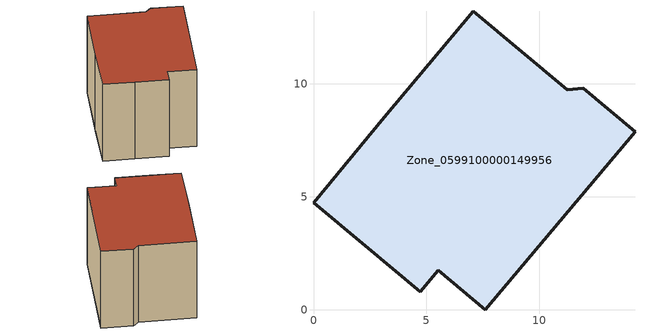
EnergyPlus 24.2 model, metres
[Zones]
Zone_0599100000149956
 floor ground (C_G): 4.72,0.8 2.29,2.84 0,4.73 3.14,8.52 7.08,13.21 11.23,9.74 11.93,9.8 14.23,7.87 7.6,0 5.52,1.75 z0
 wall outside (C_F): 2.29,2.84 4.72,0.8 5.52,1.75 7.6,0 14.23,7.87 11.93,9.8 11.23,9.74 7.08,13.21 3.14,8.52 0,4.73 2.29,2.84 z0:8.54
 roof outside (C_R): 5.52,1.75 7.6,0 14.23,7.87 11.93,9.8 11.23,9.74 7.08,13.21 3.14,8.52 0,4.73 2.29,2.84 4.72,0.8 z8.54
[BUILDING]
Pand.0599100000149956: North Axis=0; Terrain=City; Loads Convergence Tolerance Value=0.04; Temperature Convergence Tolerance Value=0.4; Solar Distribution=FullExterior; Maximum Number of Warmup Days=25; Minimum Number of Warmup Days=1
[Site:Location]
Rotterdam.The.Hague.AP_ZH_NLD Design_Conditions: Latitude=51.96; Longitude=4.45; Time Zone=1; Elevation=-4.5
[SITE:GROUNDTEMPERATURE:BUILDINGSURFACE]
18, 18, 18, 18, 18, 18, 18, 18, 18, 18, 18, 18
[MATERIAL] Thermal Absorptance=0.9; Solar Absorptance=0.7; Visible Absorptance=0.7
Name | Roughness | Thickness | Conductivity | Density | Specific Heat
G.TC.1946 | MediumSmooth | 0.15 | 1 | 540 | 1210
F.TC.1946 | Rough | 0.3 | 0.857143 | 1920 | 840
R.TC.1946 | MediumRough | 0.2 | 0.909091 | 1500 | 1000
[CONSTRUCTION]
C_G: G.TC.1946
C_F: F.TC.1946
C_R: R.TC.1946
[ZONE]
Zone_0599100000149956: Type=1; Multiplier=1; Ceiling Height=Autocalculate; Volume=Autocalculate; Floor Area=autocalculate; Part of Total Floor Area=Yes
[ZONEINFILTRATION:DESIGNFLOWRATE]
Infil_Zone_0599100000149956: Zone or ZoneList or Space or SpaceList=Zone_0599100000149956; Schedule=AlwaysOn; Design Flow Rate Calculation Method=Flow/Area; Flow Rate per Floor Area=0.003; Constant Term Coefficient=1; Temperature Term Coefficient=0; Velocity Term Coefficient=0; Velocity Squared Term Coefficient=0
[HVACTEMPLATE:ZONE:IDEALLOADSAIRSYSTEM]
Zone_0599100000149956: Maximum Heating Supply Air Temperature=50; Minimum Cooling Supply Air Temperature=13; Maximum Heating Supply Air Humidity Ratio=0.0156; Minimum Cooling Supply Air Humidity Ratio=0.0077; Heating Limit=NoLimit; Cooling Limit=NoLimit; Dehumidification Control Type=ConstantSensibleHeatRatio; Cooling Sensible Heat Ratio=0.7; Dehumidification Setpoint=60; Humidification Control Type=None; Humidification Setpoint=30; Outdoor Air Method=None; Outdoor Air Flow Rate per Person=0.00944; Outdoor Air Flow Rate per Zone Floor Area=0; Outdoor Air Flow Rate per Zone=0; Demand Controlled Ventilation Type=None; Outdoor Air Economizer Type=NoEconomizer; Heat Recovery Type=None; Sensible Heat Recovery Effectiveness=0.7; Latent Heat Recovery Effectiveness=0.65
[ZONECONTROL:THERMOSTAT]
ThermostatControl_Zone_0599100000149956: Zone or ZoneList=Zone_0599100000149956; Control Type Schedule=DualSetpointControlType; Control 1=Thermostat_Zone_0599100000149956; Temperature Difference Between Cutout And Setpoint=0
[THERMOSTATSETPOINT:DUALSETPOINT]
Thermostat_Zone_0599100000149956: Heating Setpoint Temperature Schedule=HeatingSetpoint_Zone_0599100000149956; Cooling Setpoint Temperature Schedule=CoolingSetpoint_Zone_0599100000149956
[SCHEDULE:COMPACT]
HeatingSetpoint_Zone_0599100000149956: Through: 12/31, For: AllDays, Until: 24:00, 21
CoolingSetpoint_Zone_0599100000149956: Through: 12/31, For: AllDays, Until: 24:00, 24
DualSetpointControlType: Through: 12/31, For: AllDays, Until: 24:00, 4
AlwaysOn: Through: 12/31, For: AllDays, Until: 24:00, 1
